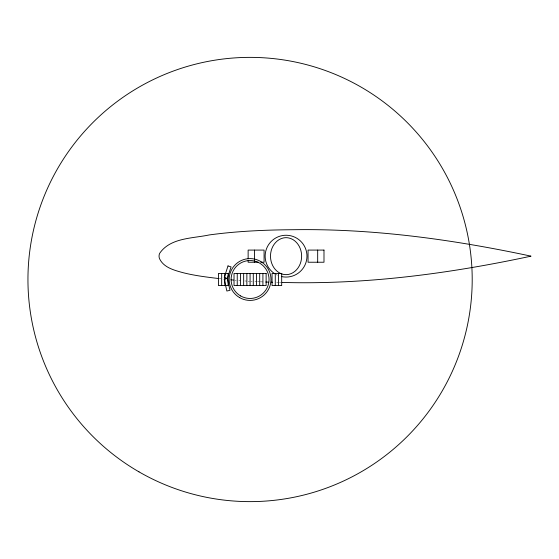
<?xml version="1.0" encoding="UTF-8"?>
<svg xmlns="http://www.w3.org/2000/svg" width="559" height="559" viewBox="0 0 559 559"><rect width="100%" height="100%" fill="white"/><g stroke="black" fill="none" stroke-linecap="round" stroke-linejoin="round"><path stroke-width="0.42" stroke-dasharray="2.79 2.1" d="M279.395 282.379L280.765 282.407M276.656 282.323L278.71 282.365M260.312 281.82L263.023 281.925M257.608 281.701L259.635 281.792M254.904 281.568L256.93 281.666M250.858 281.345L252.207 281.429M248.168 281.184L249.51 281.268M244.814 280.96L246.819 281.1M238.812 280.506L240.81 280.667M234.871 280.178L236.177 280.29M219.275 278.606L220.889 278.787M277.376 275.182A20.914 20.914 0 0 1 276.041 274.511"/><path stroke-width="0.84" d="M258.461 262.234L248.133 262.234L248.133 260.501M260.725 262.234L264.079 262.234L264.079 250.083L248.133 250.083L248.133 258.761M282.134 282.435C365.81 284.769 449.373 273.63 531.05 256.155C452.951 239.497 373.16 228.456 293.168 229.721C265.113 229.91 237.037 231.16 209.22 234.941C192.464 238.497 170.264 237.659 159.65 253.36A6.694 6.694 0 0 0 159.664 258.957C163.836 267.53 173.94 270.151 182.381 272.512C194.204 275.58 206.362 277.061 218.464 278.515M271.185 282.19L272.554 282.225M265.742 282.022L268.46 282.113M230.965 279.821L233.557 280.059M281.778 273.924L283.231 274.329A13.15 13.15 0 0 0 288.891 274.329C295.746 272.799 300.386 266.217 301.357 259.523A21.885 21.885 0 0 0 301.357 252.794C300.386 246.1 295.746 239.518 288.891 237.987A13.15 13.15 0 0 0 283.231 237.987C276.377 239.518 271.737 246.1 270.766 252.794A21.885 21.885 0 0 0 270.766 259.523C271.639 265.239 275 270.801 280.332 273.337M317.673 250.083L317.673 262.234M278.473 273.421L278.473 285.579M275.266 273.421L275.266 285.579M262.912 273.421L262.912 285.579M259.704 273.421L259.704 285.579M256.497 273.421L256.497 285.579M254.45 250.083L254.45 262.234M253.283 273.421L253.283 285.579M250.076 273.421L250.076 285.579M246.868 273.421L246.868 285.579M243.654 273.421L243.654 285.579M240.447 273.421L240.447 285.579M237.24 273.421L237.24 285.579M224.886 273.421L224.886 285.579M221.678 273.421L221.678 285.579M274.755 273.749A20.914 20.914 0 0 1 274.343 238.84A20.914 20.914 0 0 1 306.591 252.2A20.914 20.914 0 0 1 281.617 276.593M228.009 265.909L224.243 277.467L227.296 278.466L230.001 290.317L226.87 291.029L224.166 279.179L227.296 278.466L231.063 266.909L228.009 265.909M323.989 250.083L308.044 250.083L308.044 262.234L323.989 262.234L323.989 250.083M228.093 273.421L218.464 273.421L218.464 285.579L228.093 285.579L228.093 273.421M266.126 273.421L234.025 273.421L234.025 285.579L266.126 285.579L266.126 273.421M281.687 273.421L272.058 273.421L272.058 285.579L281.687 285.579L281.687 273.421M239.622 297.612A20.914 20.914 0 0 0 270.989 279.5A20.914 20.914 0 0 0 239.622 261.388A20.914 20.914 0 0 0 239.622 297.612M240.594 295.928A18.964 18.964 0 0 0 269.04 279.5A18.964 18.964 0 0 0 240.594 263.072A18.964 18.964 0 0 0 240.594 295.928M139.009 471.866A222.126 222.126 0 0 0 472.201 279.5A222.126 222.126 0 0 0 139.009 87.134A222.126 222.126 0 0 0 139.009 471.866"/></g></svg>
